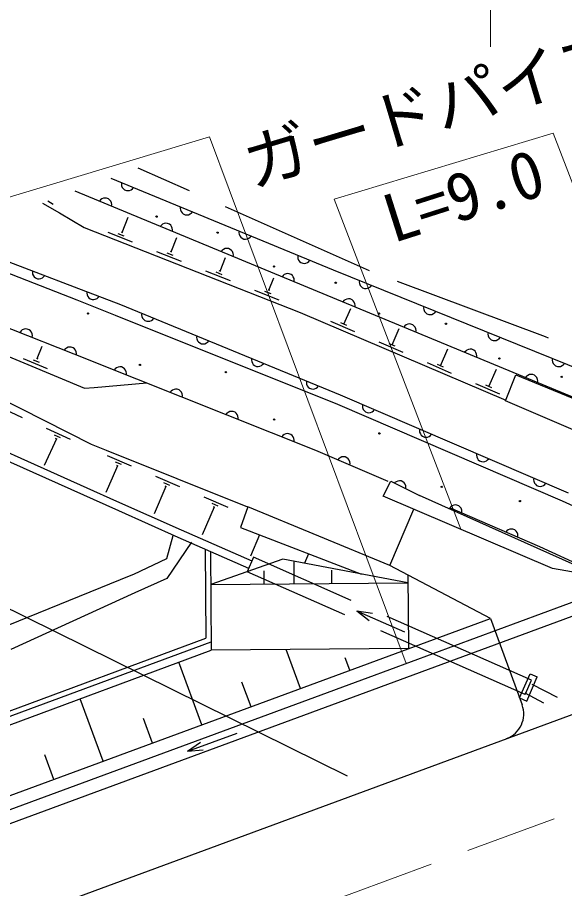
# Model space of a CAD drawing. Units: millimetres, scale not verified. Extents: x 40000 to 680000, y 20000 to 380000.
# Drawn here: x 508767 to 529584, y 307078 to 340196 of the extents above; entities that cross this region are included whole.
import ezdxf
from ezdxf.enums import TextEntityAlignment as Align

# ---------------------------------------------------------------- set-up
doc = ezdxf.new("R2010")
doc.units = ezdxf.units.MM
doc.header["$LTSCALE"] = 1000
doc.linetypes.add('CHAIN', pattern=[18.5, 12, -1.5, 3.5, -1.5])
doc.linetypes.add('DASHED', pattern=[7.5, 6, -1.5])
for name, color, linetype, lineweight in [('M-BGD', 7, 'Continuous', 25), ('M-BGD-EXST', 7, 'Continuous', 25), ('M-BMK', 2, 'CHAIN', 13), ('M-STR-HTXT', 7, 'Continuous', 13)]:
    doc.layers.add(name, color=color, linetype=linetype, lineweight=lineweight)
doc.styles.add('ＭＳ ゴシック', font='')
doc.styles.get('ＭＳ ゴシック').set_extended_font_data('MS Gothic')

msp = doc.modelspace()

# ---------------------------------------------------------------- linework, layer by layer
at = {"layer": 'M-BGD', "linetype": 'DASHED'}
for p, q in [((522161, 330556), (513367, 334468)), ((528852, 328051), (522161, 330556)), ((535910, 325142), (528852, 328051)), ((515392, 320253), (514455, 318868)), ((528327, 315001), (517743, 319673)), ((528084, 314452), (517502, 319124)), ((514455, 318868), (513236, 318315)), ((513236, 318315), (508511, 316169)), ((527866, 314330), (528270, 315245)), ((528084, 314452), (528327, 315001)), ((528141, 314209), (528545, 315123)), ((528270, 315245), (528545, 315123)), ((542642, 307445), (528344, 314842)), ((527867, 314330), (528141, 314209)), ((542132, 307259), (528086, 314501))]:
    msp.add_line(p, q, dxfattribs=at)
at = {"layer": 'M-BGD'}
for p, q in [((512324, 334086), (520784, 330597)), ((512727, 333920), (512722, 333857)), ((512722, 333857), (512731, 333799)), ((531025, 325295), (510959, 333594)), ((512731, 333799), (512758, 333734)), ((512758, 333734), (512793, 333687)), ((512793, 333687), (512841, 333646)), ((512841, 333646), (512915, 333615)), ((512915, 333615), (512978, 333611)), ((512978, 333611), (513035, 333620)), ((513035, 333620), (513101, 333647)), ((513101, 333647), (513147, 333682)), ((513147, 333682), (513189, 333729)), ((510128, 333084), (509921, 333207)), ((511928, 333259), (511886, 333211)), ((511974, 333294), (511928, 333259)), ((512040, 333321), (511974, 333294)), ((512097, 333329), (512040, 333321)), ((512161, 333325), (512097, 333329)), ((512234, 333294), (512161, 333325)), ((512282, 333253), (512234, 333294)), ((512317, 333206), (512282, 333253)), ((512344, 333141), (512317, 333206)), ((509727, 333136), (510365, 332762)), ((512353, 333083), (512344, 333141)), ((512348, 333020), (512353, 333083)), ((514963, 332998), (514958, 332935)), ((514958, 332935), (514967, 332877)), ((514967, 332877), (514994, 332812)), ((510365, 332762), (511310, 332208)), ((512753, 332017), (512981, 332596)), ((514994, 332812), (515029, 332765)), ((515029, 332765), (515077, 332724)), ((515077, 332724), (515151, 332693)), ((515151, 332693), (515214, 332689)), ((515214, 332689), (515271, 332697)), ((515271, 332697), (515337, 332724)), ((515337, 332724), (515384, 332759)), ((515384, 332759), (515425, 332807)), ((511310, 332208), (519524, 328978)), ((514243, 332301), (514202, 332253)), ((514290, 332336), (514243, 332301)), ((514355, 332363), (514290, 332336)), ((514413, 332372), (514355, 332363)), ((514476, 332367), (514413, 332372)), ((514550, 332337), (514476, 332367)), ((514598, 332295), (514550, 332337)), ((514633, 332248), (514598, 332295)), ((514660, 332183), (514633, 332248)), ((514668, 332125), (514660, 332183)), ((513145, 331648), (512215, 332013)), ((512833, 331878), (512600, 331969)), ((512782, 332005), (512724, 332028)), ((514664, 332062), (514668, 332125)), ((517199, 332075), (517194, 332012)), ((517194, 332012), (517203, 331955)), ((517203, 331955), (517230, 331889)), ((517230, 331889), (517265, 331843)), ((517265, 331843), (517313, 331801)), ((517573, 331802), (517620, 331837)), ((517620, 331837), (517661, 331885)), ((505542, 331606), (511022, 329456)), ((506079, 331803), (510923, 329958)), ((514614, 331285), (514829, 331832)), ((517313, 331801), (517387, 331771)), ((517387, 331771), (517450, 331766)), ((517450, 331766), (517508, 331775)), ((517508, 331775), (517573, 331802)), ((515006, 330916), (514076, 331282)), ((514694, 331146), (514461, 331238)), ((514643, 331273), (514585, 331296)), ((516559, 331343), (516517, 331296)), ((516606, 331378), (516559, 331343)), ((516671, 331405), (516606, 331378)), ((516729, 331414), (516671, 331405)), ((516792, 331409), (516729, 331414)), ((516866, 331379), (516792, 331409)), ((516913, 331337), (516866, 331379)), ((516948, 331291), (516913, 331337)), ((516975, 331225), (516948, 331291)), ((516984, 331168), (516975, 331225)), ((516476, 330553), (516678, 331067)), ((516979, 331104), (516984, 331168)), ((519435, 331153), (519431, 331090)), ((519431, 331090), (519439, 331032)), ((519439, 331032), (519466, 330967)), ((519466, 330967), (519501, 330920)), ((519501, 330920), (519549, 330879)), ((519549, 330879), (519623, 330848)), ((519623, 330848), (519686, 330844)), ((519686, 330844), (519744, 330853)), ((519744, 330853), (519809, 330880)), ((519809, 330880), (519856, 330915)), ((519856, 330915), (519897, 330962)), ((509338, 330562), (509335, 330498)), ((516868, 330184), (515937, 330550)), ((516505, 330542), (516447, 330564)), ((520784, 330597), (540366, 322683)), ((511475, 327177), (503543, 330308)), ((509335, 330498), (509345, 330441)), ((509345, 330441), (509374, 330376)), ((509374, 330376), (509410, 330331)), ((509410, 330331), (509459, 330291)), ((509459, 330291), (509534, 330262)), ((509534, 330262), (509597, 330259)), ((509597, 330259), (509655, 330270)), ((509655, 330270), (509719, 330299)), ((509719, 330299), (509765, 330335)), ((509765, 330335), (509805, 330384)), ((516555, 330414), (516323, 330506)), ((518337, 329821), (518526, 330302)), ((518874, 330386), (518833, 330338)), ((518921, 330420), (518874, 330386)), ((518987, 330447), (518921, 330420)), ((519044, 330456), (518987, 330447)), ((519107, 330452), (519044, 330456)), ((519181, 330421), (519107, 330452)), ((519229, 330380), (519181, 330421)), ((519264, 330333), (519229, 330380)), ((519291, 330267), (519264, 330333)), ((519300, 330210), (519291, 330267)), ((519295, 330147), (519300, 330210)), ((521776, 330196), (521772, 330132)), ((510923, 329958), (512686, 329286)), ((521772, 330132), (521781, 330075)), ((521781, 330075), (521809, 330010)), ((521809, 330010), (521844, 329963)), ((521844, 329963), (521892, 329922)), ((521892, 329922), (521966, 329892)), ((521966, 329892), (522030, 329888)), ((522030, 329888), (522087, 329897)), ((522087, 329897), (522152, 329925)), ((522152, 329925), (522199, 329960)), ((522199, 329960), (522240, 330008)), ((511414, 329771), (511411, 329708)), ((511411, 329708), (511422, 329650)), ((511422, 329650), (511450, 329586)), ((511450, 329586), (511486, 329540)), ((511486, 329540), (511535, 329500)), ((511795, 329508), (511841, 329544)), ((511841, 329544), (511881, 329593)), ((518729, 329452), (517798, 329818)), ((518417, 329682), (518184, 329774)), ((518366, 329810), (518308, 329833)), ((511022, 329456), (512490, 328880)), ((511535, 329500), (511610, 329471)), ((511610, 329471), (511673, 329469)), ((511673, 329469), (511731, 329479)), ((511731, 329479), (511795, 329508)), ((512686, 329286), (521040, 325850)), ((521190, 329428), (521149, 329380)), ((521237, 329463), (521190, 329428)), ((521302, 329490), (521237, 329463)), ((521360, 329498), (521302, 329490)), ((521423, 329494), (521360, 329498)), ((521497, 329463), (521423, 329494)), ((521545, 329422), (521497, 329463)), ((521579, 329375), (521545, 329422)), ((521606, 329310), (521579, 329375)), ((521615, 329252), (521606, 329310)), ((521611, 329189), (521615, 329252)), ((524224, 329206), (524220, 329143)), ((512490, 328880), (520944, 325497)), ((513499, 328952), (513494, 328889)), ((513494, 328889), (513503, 328831)), ((519524, 328978), (527345, 325643)), ((521190, 328534), (521448, 329136)), ((524220, 329143), (524229, 329086)), ((524229, 329086), (524257, 329021)), ((524257, 329021), (524292, 328974)), ((524292, 328974), (524340, 328933)), ((524340, 328933), (524414, 328903)), ((524414, 328903), (524477, 328899)), ((524477, 328899), (524535, 328908)), ((524535, 328908), (524600, 328936)), ((524600, 328936), (524647, 328971)), ((524647, 328971), (524688, 329019)), ((513503, 328831), (513530, 328766)), ((513530, 328766), (513565, 328719)), ((513565, 328719), (513613, 328678)), ((513613, 328678), (513687, 328648)), ((513687, 328648), (513750, 328643)), ((513750, 328643), (513808, 328652)), ((513808, 328652), (513873, 328679)), ((513873, 328679), (513920, 328714)), ((513920, 328714), (513961, 328762)), ((521609, 328245), (520691, 328640)), ((521304, 328485), (521075, 328583)), ((523618, 328532), (523552, 328505)), ((523675, 328541), (523618, 328532)), ((523739, 328536), (523675, 328541)), ((523812, 328506), (523739, 328536)), ((506003, 328309), (511325, 326097)), ((508908, 328278), (508867, 328230)), ((508954, 328314), (508908, 328278)), ((509019, 328342), (508954, 328314)), ((509077, 328351), (509019, 328342)), ((509140, 328348), (509077, 328351)), ((509214, 328318), (509140, 328348)), ((509263, 328278), (509214, 328318)), ((509298, 328232), (509263, 328278)), ((509326, 328167), (509298, 328232)), ((523027, 327744), (523295, 328366)), ((523506, 328470), (523464, 328422)), ((523552, 328505), (523506, 328470)), ((523860, 328464), (523812, 328506)), ((523895, 328417), (523860, 328464)), ((523922, 328352), (523895, 328417)), ((523931, 328294), (523922, 328352)), ((523926, 328231), (523931, 328294)), ((526672, 328217), (526668, 328154)), ((509336, 328109), (509326, 328167)), ((509332, 328046), (509336, 328109)), ((515587, 328093), (515583, 328030)), ((515583, 328030), (515592, 327972)), ((515592, 327972), (515619, 327907)), ((515619, 327907), (515654, 327860)), ((516008, 327855), (516050, 327903)), ((526668, 328154), (526677, 328097)), ((526677, 328097), (526704, 328031)), ((526704, 328031), (526740, 327985)), ((526740, 327985), (526788, 327944)), ((526788, 327944), (526862, 327914)), ((526862, 327914), (526925, 327910)), ((526925, 327910), (526983, 327919)), ((526983, 327919), (527048, 327947)), ((527048, 327947), (527094, 327982)), ((527094, 327982), (527135, 328030)), ((509519, 327224), (509713, 327694)), ((510586, 327592), (510545, 327544)), ((510632, 327628), (510586, 327592)), ((510697, 327656), (510632, 327628)), ((510755, 327665), (510697, 327656)), ((510818, 327661), (510755, 327665)), ((510892, 327632), (510818, 327661)), ((510941, 327591), (510892, 327632)), ((510976, 327545), (510941, 327591)), ((511004, 327480), (510976, 327545)), ((515654, 327860), (515702, 327819)), ((515702, 327819), (515776, 327788)), ((515776, 327788), (515839, 327784)), ((515839, 327784), (515896, 327793)), ((515896, 327793), (515962, 327820)), ((515962, 327820), (516008, 327855)), ((523447, 327454), (522528, 327850)), ((523142, 327694), (522912, 327793)), ((524864, 326954), (525141, 327596)), ((525868, 327547), (525821, 327512)), ((525933, 327574), (525868, 327547)), ((525991, 327583), (525933, 327574)), ((526054, 327578), (525991, 327583)), ((526128, 327548), (526054, 327578)), ((526176, 327506), (526128, 327548)), ((511580, 323960), (504680, 327453)), ((508980, 327231), (509904, 326848)), ((509490, 327236), (509548, 327212)), ((511013, 327422), (511004, 327480)), ((511010, 327359), (511013, 327422)), ((517676, 327234), (517672, 327171)), ((525821, 327512), (525780, 327465)), ((526211, 327460), (526176, 327506)), ((526238, 327394), (526211, 327460)), ((526246, 327337), (526238, 327394)), ((526242, 327273), (526246, 327337)), ((529119, 327228), (529115, 327165)), ((509365, 327180), (509596, 327084)), ((511618, 327121), (511475, 327177)), ((520120, 323737), (511618, 327121)), ((512536, 326874), (512489, 326838)), ((512600, 326902), (512536, 326874)), ((512658, 326911), (512600, 326902)), ((512721, 326908), (512658, 326911)), ((512796, 326878), (512721, 326908)), ((512844, 326837), (512796, 326878)), ((517672, 327171), (517680, 327113)), ((517680, 327113), (517707, 327048)), ((517707, 327048), (517742, 327001)), ((517742, 327001), (517790, 326960)), ((517790, 326960), (517864, 326929)), ((517864, 326929), (517927, 326925)), ((517927, 326925), (517985, 326934)), ((517985, 326934), (518050, 326961)), ((518050, 326961), (518097, 326996)), ((518097, 326996), (518138, 327044)), ((525284, 326664), (524365, 327059)), ((524979, 326904), (524749, 327003)), ((529115, 327165), (529124, 327107)), ((529124, 327107), (529152, 327042)), ((529152, 327042), (529187, 326996)), ((529187, 326996), (529235, 326955)), ((529235, 326955), (529310, 326925)), ((529310, 326925), (529373, 326921)), ((529373, 326921), (529430, 326930)), ((529430, 326930), (529495, 326958)), ((529495, 326958), (529542, 326993)), ((529542, 326993), (529583, 327041)), ((501896, 326562), (512542, 321810)), ((512489, 326838), (512448, 326790)), ((512879, 326791), (512844, 326837)), ((512907, 326726), (512879, 326791)), ((512917, 326668), (512907, 326726)), ((512913, 326605), (512917, 326668)), ((526702, 326163), (526987, 326827)), ((527338, 325626), (527728, 326608)), ((527728, 326608), (534800, 323698)), ((528137, 326555), (528095, 326507)), ((528184, 326589), (528137, 326555)), ((528249, 326616), (528184, 326589)), ((528307, 326625), (528249, 326616)), ((528370, 326621), (528307, 326625)), ((528444, 326590), (528370, 326621)), ((528491, 326549), (528444, 326590)), ((528526, 326502), (528491, 326549)), ((501776, 326287), (512613, 321450)), ((511684, 326129), (513685, 326306)), ((519764, 326375), (519760, 326312)), ((519760, 326312), (519769, 326254)), ((519769, 326254), (519796, 326189)), ((527121, 325874), (526203, 326269)), ((526816, 326114), (526587, 326213)), ((528553, 326436), (528526, 326502)), ((528562, 326379), (528553, 326436)), ((528557, 326316), (528562, 326379)), ((511325, 326097), (511684, 326129)), ((514615, 325993), (514574, 325944)), ((514661, 326028), (514615, 325993)), ((514726, 326056), (514661, 326028)), ((514784, 326065), (514726, 326056)), ((514847, 326062), (514784, 326065)), ((514921, 326032), (514847, 326062)), ((514969, 325991), (514921, 326032)), ((515005, 325945), (514969, 325991)), ((515033, 325880), (515005, 325945)), ((515042, 325822), (515033, 325880)), ((519796, 326189), (519831, 326142)), ((519831, 326142), (519879, 326101)), ((519879, 326101), (519953, 326070)), ((519953, 326070), (520016, 326066)), ((520016, 326066), (520073, 326075)), ((520073, 326075), (520139, 326102)), ((520139, 326102), (520185, 326137)), ((520185, 326137), (520227, 326185)), ((522112, 315102), (551703, 326010)), ((515039, 325759), (515042, 325822)), ((521040, 325850), (529725, 322117)), ((538107, 320998), (527338, 325626)), ((508966, 324980), (508055, 325393)), ((516909, 325219), (516852, 325210)), ((516972, 325216), (516909, 325219)), ((517047, 325186), (516972, 325216)), ((520944, 325497), (529486, 321817)), ((521896, 325482), (521891, 325419)), ((521891, 325419), (521898, 325361)), ((521898, 325361), (521924, 325296)), ((521924, 325296), (521959, 325248)), ((521959, 325248), (522006, 325206)), ((522266, 325203), (522313, 325238)), ((522313, 325238), (522355, 325285)), ((516740, 325147), (516700, 325098)), ((516787, 325182), (516740, 325147)), ((516852, 325210), (516787, 325182)), ((517095, 325145), (517047, 325186)), ((517130, 325099), (517095, 325145)), ((517158, 325034), (517130, 325099)), ((517168, 324977), (517158, 325034)), ((517164, 324913), (517168, 324977)), ((522006, 325206), (522079, 325175)), ((522079, 325175), (522142, 325169)), ((522142, 325169), (522200, 325177)), ((522200, 325177), (522266, 325203)), ((510788, 324154), (509877, 324567)), ((524067, 324549), (524062, 324486)), ((510405, 324218), (510177, 324321)), ((518866, 324301), (518825, 324252)), ((518912, 324336), (518866, 324301)), ((518977, 324364), (518912, 324336)), ((519035, 324374), (518977, 324364)), ((519098, 324370), (519035, 324374)), ((519172, 324340), (519098, 324370)), ((519221, 324300), (519172, 324340)), ((519256, 324253), (519221, 324300)), ((519284, 324188), (519256, 324253)), ((524062, 324486), (524070, 324428)), ((524070, 324428), (524096, 324362)), ((524096, 324362), (524130, 324315)), ((524130, 324315), (524177, 324273)), ((524177, 324273), (524251, 324241)), ((524251, 324241), (524314, 324236)), ((524314, 324236), (524371, 324244)), ((524371, 324244), (524437, 324270)), ((524437, 324270), (524484, 324304)), ((524484, 324304), (524526, 324351)), ((510250, 324179), (509788, 323160)), ((510278, 324166), (510221, 324191)), ((512161, 323727), (511580, 323960)), ((519293, 324131), (519284, 324188)), ((519290, 324068), (519293, 324131)), ((517531, 321574), (512161, 323727)), ((522877, 322552), (520120, 323737)), ((526238, 323615), (526233, 323552)), ((512200, 323531), (512194, 323533)), ((513113, 323139), (512200, 323531)), ((512729, 323195), (512499, 323294)), ((520997, 323425), (520955, 323378)), ((521045, 323459), (520997, 323425)), ((521110, 323486), (521045, 323459)), ((521168, 323493), (521110, 323486)), ((521231, 323488), (521168, 323493)), ((521305, 323456), (521231, 323488)), ((521352, 323414), (521305, 323456)), ((521386, 323367), (521352, 323414)), ((521412, 323301), (521386, 323367)), ((521420, 323244), (521412, 323301)), ((521415, 323181), (521420, 323244)), ((526233, 323552), (526241, 323495)), ((526241, 323495), (526267, 323429)), ((526267, 323429), (526301, 323382)), ((526301, 323382), (526348, 323340)), ((526348, 323340), (526422, 323308)), ((526422, 323308), (526485, 323303)), ((526485, 323303), (526543, 323310)), ((526543, 323310), (526608, 323337)), ((526608, 323337), (526656, 323371)), ((526656, 323371), (526698, 323418)), ((512575, 323153), (512370, 322675)), ((512604, 323140), (512546, 323165)), ((512370, 322675), (512137, 322131)), ((514951, 322351), (514032, 322745)), ((522676, 322000), (522969, 322568)), ((522969, 322568), (524070, 322016)), ((523240, 322570), (523174, 322544)), ((523298, 322578), (523240, 322570)), ((523361, 322573), (523298, 322578)), ((523434, 322541), (523361, 322573)), ((528410, 322682), (528404, 322619)), ((528404, 322619), (528412, 322561)), ((457286, 286944), (553086, 322256)), ((514413, 322365), (513969, 321329)), ((514567, 322407), (514338, 322506)), ((514442, 322352), (514384, 322377)), ((523127, 322510), (523118, 322500)), ((523174, 322544), (523127, 322510)), ((523481, 322499), (523434, 322541)), ((523515, 322452), (523481, 322499)), ((523542, 322386), (523515, 322452)), ((523549, 322328), (523542, 322386)), ((523547, 322305), (523549, 322328)), ((528412, 322561), (528438, 322496)), ((528438, 322496), (528472, 322448)), ((528472, 322448), (528520, 322406)), ((528520, 322406), (528593, 322375)), ((528593, 322375), (528656, 322369)), ((528656, 322369), (528714, 322377)), ((528714, 322377), (528780, 322403)), ((528780, 322403), (528827, 322437)), ((528827, 322437), (528869, 322485)), ((516790, 321563), (515871, 321957)), ((529124, 319246), (522676, 322000)), ((531136, 318855), (524070, 322016)), ((512542, 321810), (514995, 320715)), ((516251, 321577), (515800, 320525)), ((516406, 321619), (516176, 321718)), ((516280, 321564), (516223, 321589)), ((517536, 321589), (517257, 320808)), ((522938, 319361), (517536, 321589)), ((525256, 321594), (525214, 321547)), ((525304, 321628), (525256, 321594)), ((525369, 321655), (525304, 321628)), ((525427, 321662), (525369, 321655)), ((525490, 321657), (525427, 321662)), ((525564, 321625), (525490, 321657)), ((525611, 321583), (525564, 321625)), ((525645, 321536), (525611, 321583)), ((529486, 321817), (531812, 320765)), ((512613, 321450), (514874, 320441)), ((522938, 319361), (523849, 321499)), ((528638, 320075), (525215, 321547)), ((525671, 321470), (525645, 321536)), ((525679, 321413), (525671, 321470)), ((525674, 321350), (525679, 321413)), ((514995, 320715), (517683, 319535)), ((517257, 320808), (521851, 319034)), ((527386, 320679), (527344, 320632)), ((527433, 320713), (527386, 320679)), ((527499, 320739), (527433, 320713)), ((527557, 320747), (527499, 320739)), ((527620, 320742), (527557, 320747)), ((527693, 320710), (527620, 320742)), ((527740, 320668), (527693, 320710)), ((527774, 320621), (527740, 320668)), ((527801, 320555), (527774, 320621)), ((514456, 319630), (514696, 320505)), ((514874, 320441), (517562, 319261)), ((517978, 320529), (517631, 319719)), ((527808, 320497), (527801, 320555)), ((527803, 320434), (527808, 320497)), ((515916, 319984), (515941, 316602)), ((531009, 318972), (528638, 320075)), ((513202, 319035), (514456, 319630)), ((516116, 319895), (516144, 316144)), ((518869, 319600), (516126, 318644)), ((517743, 319673), (517502, 319124)), ((523625, 318700), (518869, 319600)), ((519845, 319808), (519689, 319444)), ((519279, 319522), (519286, 318668)), ((526759, 317348), (522938, 319361)), ((502532, 314717), (513101, 318994)), ((513101, 318994), (513202, 319035)), ((518136, 319159), (518140, 318659)), ((520710, 319178), (520713, 318678)), ((521712, 319087), (521701, 319062)), ((523623, 319000), (523644, 316200)), ((530987, 318922), (529124, 319246)), ((516126, 318644), (523625, 318700)), ((456076, 290228), (531429, 318004)), ((522149, 317255), (521680, 317630)), ((522274, 317540), (521680, 317630)), ((523512, 316827), (521681, 317630)), ((503173, 308654), (526759, 317348)), ((526759, 317348), (527969, 314064)), ((502130, 311488), (515941, 316602)), ((502199, 311300), (516142, 316463)), ((502302, 311018), (516144, 316144)), ((523644, 316200), (516144, 316144)), ((519533, 314685), (518987, 316165)), ((515780, 313301), (514902, 315684)), ((521410, 315376), (521237, 315845)), ((455903, 290697), (522112, 315102)), ((517657, 313993), (517311, 314931)), ((512027, 311918), (511151, 314295)), ((513904, 312609), (513558, 313548)), ((517119, 312978), (515242, 312287)), ((515732, 312633), (515242, 312287)), ((515839, 312341), (515242, 312287)), ((510150, 311226), (509805, 312164))]:
    msp.add_line(p, q, dxfattribs=at)
for centre in [(514060, 332624), (516385, 332013), (518527, 330726), (520879, 330108), (511448, 328941), (522522, 328936), (525067, 328549), (527101, 327230), (513426, 326983), (516695, 326715), (529476, 326532), (518536, 324905), (522537, 324381), (524912, 322351), (527885, 321809)]:
    msp.add_circle(centre, 25, dxfattribs=at)
msp.add_arc((527031, 313718), 1000, 290.2342, 20.2342, dxfattribs=at)
at = {"layer": 'M-BGD-EXST'}
msp.add_line((521319, 311354), (503758, 320019), dxfattribs=at)
at = {"layer": 'M-BMK'}
msp.add_line((461165, 284664), (553589, 318723), dxfattribs=at)
at = {"layer": 'M-STR-HTXT'}
for p, q in [((526761, 339080), (526761, 341031)), ((474027, 323001), (516080, 335659)), ((523555, 315634), (516080, 335659)), ((520818, 333292), (529150, 335800)), ((535283, 319808), (529150, 335800)), ((525633, 320737), (520818, 333292))]:
    msp.add_line(p, q, dxfattribs=at)

# ---------------------------------------------------------------- texts
at = {"layer": 'M-STR-HTXT', "style": 'ＭＳ ゴシック'}
for s, rotation, p in [('ガードパイプ', 16.693, (525035, 335350)), ('L=9.0', 17.694, (526185, 332031))]:
    msp.add_text(s, height=1833, rotation=rotation, dxfattribs=at).set_placement(p, align=Align.BOTTOM_CENTER)

doc.saveas('drawing.dxf')
